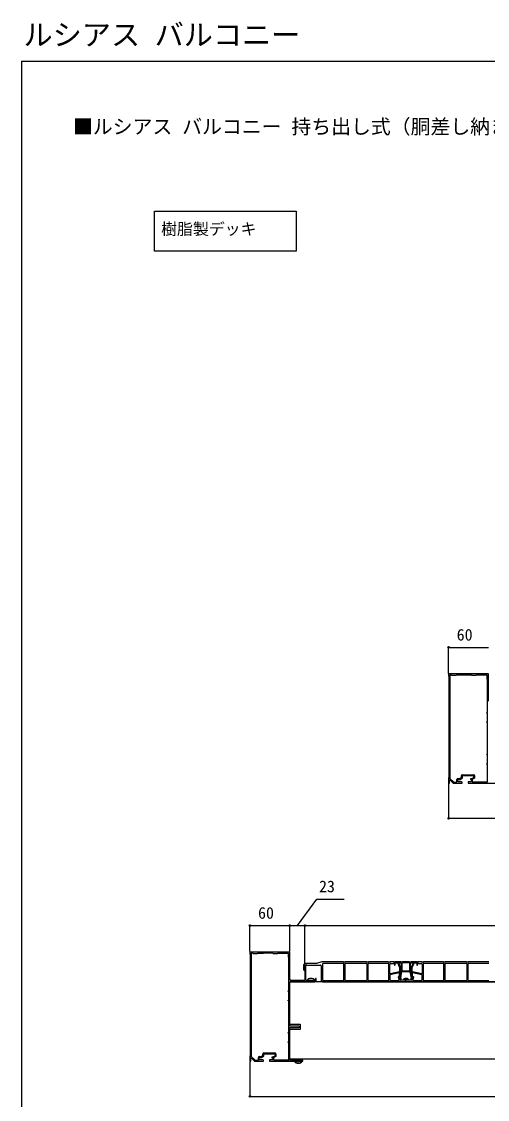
# Model space of a CAD drawing. Units: millimetres, scale not verified. Extents: x -1050 to 1050, y -1565 to 1555.
# Drawn here: x -1050 to -346, y -72 to 1555 of the extents above; entities that cross this region are included whole.
import ezdxf
from ezdxf.enums import TextEntityAlignment as Align

# ---------------------------------------------------------------- set-up
doc = ezdxf.new("R2010")
doc.units = ezdxf.units.MM
doc.header["$LTSCALE"] = 8
for name, color, linetype in [('0-1_USER1', 3, 'Continuous'), ('0-2_YKK_11', 7, 'Continuous'), ('0-3_YKK_12', 2, 'Continuous'), ('0-4_YKK_13', 4, 'Continuous'), ('0-5_YKK_D', 6, 'Continuous'), ('0-6_YKK_ZWAK', 7, 'Continuous')]:
    doc.layers.add(name, color=color, linetype=linetype)
doc.styles.add('ＭＳ ゴシック', font='')
doc.styles.get('ＭＳ ゴシック').set_extended_font_data('MS Gothic')

msp = doc.modelspace()

# ---------------------------------------------------------------- linework, layer by layer
at = {"layer": '0-1_USER1'}
msp.add_lwpolyline([(-849, 1268.808), (-635.41, 1268.808), (-635.41, 1208.808), (-849, 1208.808)], close=True, dxfattribs=at)
at = {"layer": '0-2_YKK_11'}
for p, q in [((-384.1, 418.101), (-367.4, 418.101)), ((-605, 107.301), (-605, 109.701)), ((-684.1, -1.899), (-667.4, -1.899))]:
    msp.add_line(p, q, dxfattribs=at)
for points in [[(-345, 529.301), (-345, 570.301), (-366.542, 570.301), (-366.725, 570.181), (-367.275, 570.181), (-367.458, 570.301), (-387.542, 570.301), (-387.725, 570.181), (-388.275, 570.181), (-388.458, 570.301), (-396.542, 570.301), (-396.725, 570.181), (-397.275, 570.181), (-397.458, 570.301), (-405, 570.301), (-405, 567.301), (-404.7, 567.001)], [(-404.7, 567.001), (-404.7, 413.601), (-405, 413.301), (-405, 405.301), (-403.5, 405.301), (-403.5, 410.201), (-403.132, 410.355), (-398, 405.301), (-384.5, 405.301), (-384.5, 406.301)], [(-403.1, 568.501), (-403.1, 412.429), (-397.385, 406.801), (-392.4, 406.801), (-392.4, 410.801)], [(-365.9, 416.601), (-365.9, 412.747), (-369.4, 410.747), (-369.4, 407.301), (-346.5, 407.301), (-346.5, 433.801), (-347.5, 433.801), (-347.5, 434.801), (-346.5, 434.801), (-346.5, 447.801), (-347.5, 447.801), (-347.5, 448.801), (-346.5, 448.801), (-346.5, 496.801), (-347.5, 496.801), (-347.5, 497.801), (-346.5, 497.801), (-346.5, 510.801), (-347.5, 510.801), (-347.5, 511.801), (-346.5, 511.801), (-346.5, 561.801), (-347, 562.301), (-347, 568.301), (-363.5, 568.301), (-364, 567.801), (-370, 567.801), (-370.7, 568.501), (-384.8, 568.501), (-385, 568.301), (-393.5, 568.301), (-394, 567.801), (-400, 567.801), (-400.7, 568.501), (-403.1, 568.501)], [(-385.5, 407.301), (-391.1, 407.301), (-391.1, 411.001), (-387.6, 411.001), (-384.3, 413.501), (-384.3, 416.801), (-367.2, 416.801), (-367.2, 413.501), (-370.525, 411.601), (-372.2, 411.601), (-372.2, 410.701), (-370.7, 410.701), (-370.7, 407.301), (-375.5, 407.301), (-375.5, 405.301), (-349.458, 405.301), (-349.275, 405.421), (-348.725, 405.421), (-348.542, 405.301), (-332.458, 405.301), (-332.275, 405.421), (-331.725, 405.421), (-331.542, 405.301), (-325.8, 405.301)], [(-390.9, 412.301), (-388.037, 412.301), (-385.6, 414.148), (-385.6, 416.601)], [(-645, 109.301), (-645, 150.301), (-666.542, 150.301), (-666.725, 150.181), (-667.275, 150.181), (-667.458, 150.301), (-687.542, 150.301), (-687.725, 150.181), (-688.275, 150.181), (-688.458, 150.301), (-696.542, 150.301), (-696.725, 150.181), (-697.275, 150.181), (-697.458, 150.301), (-705, 150.301), (-705, 147.301), (-704.7, 147.001)], [(-704.7, 147.001), (-704.7, -6.399), (-705, -6.699), (-705, -14.699), (-703.5, -14.699), (-703.5, -9.799), (-703.132, -9.645), (-698, -14.699), (-684.5, -14.699), (-684.5, -13.699)], [(-703.1, 148.501), (-703.1, -7.571), (-697.385, -13.199), (-692.4, -13.199), (-692.4, -9.199)], [(-665.9, -3.399), (-665.9, -7.253), (-669.4, -9.253), (-669.4, -12.699), (-646.5, -12.699), (-646.5, 13.801), (-647.5, 13.801), (-647.5, 14.801), (-646.5, 14.801), (-646.5, 27.801), (-647.5, 27.801), (-647.5, 28.801), (-646.5, 28.801), (-646.5, 76.801), (-647.5, 76.801), (-647.5, 77.801), (-646.5, 77.801), (-646.5, 90.801), (-647.5, 90.801), (-647.5, 91.801), (-646.5, 91.801), (-646.5, 141.801), (-647, 142.301), (-647, 148.301), (-663.5, 148.301), (-664, 147.801), (-670, 147.801), (-670.7, 148.501), (-684.8, 148.501), (-685, 148.301), (-693.5, 148.301), (-694, 147.801), (-700, 147.801), (-700.7, 148.501), (-703.1, 148.501)], [(-622, 128.601), (-622, 107.301), (-643, 107.301)], [(-606.2, 109.701), (-606.2, 107.301), (-612.542, 107.301), (-612.725, 107.181), (-613.275, 107.181), (-613.458, 107.301), (-620.6, 107.301), (-620.6, 128.601)], [(-631, 38.301), (-645, 38.301), (-645, 83.843), (-645.12, 84.027), (-645.12, 84.576), (-645, 84.76), (-645, 105.301), (-607, 105.301)], [(-625.8, -13.099), (-645, -13.099), (-645, 20.843), (-645.12, 21.027), (-645.12, 21.576), (-645, 21.76), (-645, 36.301), (-631, 36.301)], [(-685.5, -12.699), (-691.1, -12.699), (-691.1, -8.999), (-687.6, -8.999), (-684.3, -6.499), (-684.3, -3.199), (-667.2, -3.199), (-667.2, -6.499), (-670.525, -8.399), (-672.2, -8.399), (-672.2, -9.299), (-670.7, -9.299), (-670.7, -12.699), (-675.5, -12.699), (-675.5, -14.699), (-649.458, -14.699), (-649.275, -14.579), (-648.725, -14.579), (-648.542, -14.699), (-632.458, -14.699), (-632.275, -14.579), (-631.725, -14.579), (-631.542, -14.699), (-625.8, -14.699)], [(-690.9, -7.699), (-688.037, -7.699), (-685.6, -5.852), (-685.6, -3.399)]]:
    msp.add_lwpolyline(points, dxfattribs=at)
for centre, radius, start, end in [((-390.9, 410.801), 1.5, 90.00001, 179.99999), ((-384.1, 416.601), 1.5, 90.00001, 179.99999), ((-385.5, 406.301), 1, 0.00001, 89.99999), ((-367.4, 416.601), 1.5, 0.00001, 89.99999), ((-621.3, 128.601), 0.7, 90.00001, 179.99999), ((-621.3, 128.601), 0.7, 0.00001, 89.99999), ((-643, 109.301), 2, 180.00001, 269.99999), ((-607, 107.301), 2, 270.00001, 359.99999), ((-605.6, 109.701), 0.6, 90.00001, 179.99999), ((-605.6, 109.701), 0.6, 0.00001, 89.99999), ((-631, 37.301), 1, 0.00001, 89.99999), ((-631, 37.301), 1, 270.00001, 359.99999), ((-690.9, -9.199), 1.5, 90.00001, 179.99999), ((-684.1, -3.399), 1.5, 90.00001, 179.99999), ((-685.5, -13.699), 1, 0.00001, 89.99999), ((-667.4, -3.399), 1.5, 0.00001, 89.99999), ((-625.8, -13.899), 0.8, 0.00001, 89.99999), ((-625.8, -13.899), 0.8, 270.00001, 359.99999)]:
    msp.add_arc(centre, radius, start, end, dxfattribs=at)
at = {"layer": '0-3_YKK_12'}
for p, q in [((410, 105.301), (-645, 105.301)), ((-645, 41.301), (-645, 105.301)), ((-645, -11.699), (-645, 33.301)), ((410, -11.699), (-645, -11.699))]:
    msp.add_line(p, q, dxfattribs=at)
msp.add_lwpolyline([(-645, 41.301), (-629, 41.301), (-629, 33.301), (-645, 33.301)], dxfattribs=at)
at = {"layer": '0-4_YKK_13'}
for p, q in [((-624, 130.801), (-624, 123.801)), ((-620.52, 132.801), (-622, 132.801)), ((-621, 130.601), (-598.5, 130.601)), ((-604.576, 132.801), (-619.48, 132.801)), ((-596.573, 135.279), (-604.427, 132.824)), ((-564.073, 135.301), (-596.424, 135.301)), ((-595.3, 132.101), (-595.3, 108.101)), ((-564.1, 133.101), (-594.3, 133.101)), ((-563.57, 135.173), (-563.93, 135.28)), ((-561.573, 135.151), (-563.427, 135.151)), ((-563.1, 108.101), (-563.1, 132.101)), ((-561.9, 132.101), (-561.9, 108.101)), ((-561.07, 135.28), (-561.43, 135.173)), ((-529.073, 135.301), (-560.927, 135.301)), ((-529.1, 133.101), (-560.9, 133.101)), ((-528.57, 135.173), (-528.93, 135.28)), ((-526.573, 135.151), (-528.427, 135.151)), ((-528.1, 108.101), (-528.1, 132.101)), ((-526.9, 132.101), (-526.9, 108.101)), ((-526.07, 135.28), (-526.43, 135.173)), ((-496.323, 135.301), (-525.927, 135.301)), ((-496.5, 133.101), (-525.9, 133.101)), ((-495.82, 135.173), (-496.18, 135.28)), ((-493.823, 135.151), (-495.677, 135.151)), ((-495.5, 108.101), (-495.5, 132.101)), ((-494, 117.911), (-494, 132.101)), ((-493.32, 135.28), (-493.68, 135.173)), ((-488, 135.301), (-493.177, 135.301)), ((-493, 133.101), (-488, 133.101)), ((-487.5, 133.601), (-487.5, 134.801)), ((-487, 134.801), (-487, 130.801)), ((-477.573, 135.301), (-486.5, 135.301)), ((-486, 130.801), (-486, 133.501)), ((-485.7, 133.801), (-477.5, 133.801)), ((-481.326, 132.095), (-479.045, 127.075)), ((-480.322, 132.801), (-480.871, 132.801)), ((-477.545, 127.4), (-479.867, 132.508)), ((-477.07, 135.173), (-477.43, 135.28)), ((-475.073, 135.151), (-476.927, 135.151)), ((-476.5, 132.801), (-476.5, 120.831)), ((-475.5, 132.801), (-475.5, 122.801)), ((-474.57, 135.28), (-474.93, 135.173)), ((-464.573, 135.301), (-474.427, 135.301)), ((-464.07, 135.173), (-464.43, 135.28)), ((-462.073, 135.151), (-463.927, 135.151)), ((-463.5, 122.801), (-463.5, 132.801)), ((-462.5, 120.831), (-462.5, 132.801)), ((-461.57, 135.28), (-461.93, 135.173)), ((-461.5, 133.801), (-453.3, 133.801)), ((-459.133, 132.508), (-461.455, 127.389)), ((-452.5, 135.301), (-461.427, 135.301)), ((-459.955, 127.065), (-457.673, 132.095)), ((-458.129, 132.801), (-458.678, 132.801)), ((-453, 133.501), (-453, 130.801)), ((-452, 130.801), (-452, 134.801)), ((-451.5, 134.801), (-451.5, 133.601)), ((-445.823, 135.301), (-451, 135.301)), ((-451, 133.101), (-446, 133.101)), ((-445.32, 135.173), (-445.68, 135.28)), ((-443.323, 135.151), (-445.177, 135.151)), ((-445, 132.101), (-445, 117.911)), ((-443.5, 132.101), (-443.5, 108.101)), ((-442.82, 135.28), (-443.18, 135.173)), ((-413.073, 135.301), (-442.677, 135.301)), ((-413.1, 133.101), (-442.5, 133.101)), ((-412.57, 135.173), (-412.93, 135.28)), ((-410.573, 135.151), (-412.427, 135.151)), ((-412.1, 108.101), (-412.1, 132.101)), ((-410.9, 132.101), (-410.9, 108.101)), ((-410.07, 135.28), (-410.43, 135.173)), ((-378.073, 135.301), (-409.927, 135.301)), ((-378.1, 133.101), (-409.9, 133.101)), ((-377.57, 135.173), (-377.93, 135.28)), ((-375.573, 135.151), (-377.427, 135.151)), ((-377.1, 108.101), (-377.1, 132.101)), ((-375.9, 132.101), (-375.9, 108.101)), ((-375.07, 135.28), (-375.43, 135.173)), ((-344.073, 135.301), (-374.927, 135.301)), ((-344.5, 133.101), (-374.9, 133.101)), ((-622, 123.801), (-622, 129.601)), ((-597.5, 129.601), (-597.5, 107.301)), ((-494, 115.362), (-494, 108.101)), ((-479.598, 118.652), (-493.598, 115.852)), ((-479.402, 120.221), (-493.402, 117.421)), ((-479, 126.868), (-479, 120.711)), ((-479, 113.801), (-479, 118.162)), ((-476.506, 120.772), (-478.263, 111.985)), ((-477.5, 112.101), (-477.5, 127.193)), ((-477.421, 111.1), (-475.528, 120.56)), ((-475.234, 120.801), (-463.766, 120.801)), ((-474.5, 121.801), (-464.5, 121.801)), ((-463.472, 120.56), (-461.579, 111.1)), ((-460.737, 111.985), (-462.494, 120.772)), ((-461.5, 127.183), (-461.5, 112.101)), ((-460, 120.711), (-460, 126.858)), ((-460, 118.162), (-460, 113.801)), ((-445.598, 117.421), (-459.598, 120.221)), ((-445.402, 115.852), (-459.402, 118.652)), ((-445, 108.101), (-445, 115.362)), ((-618.9, 107.549), (-618.9, 107.301)), ((-607.1, 107.549), (-618.9, 107.549)), ((-618.9, 107.301), (-607.1, 107.301)), ((-607.1, 107.549), (-607.1, 107.301)), ((-595.5, 105.301), (-317, 105.301)), ((-594.3, 107.101), (-564.1, 107.101)), ((-560.9, 107.101), (-529.1, 107.101)), ((-525.9, 107.101), (-496.5, 107.101)), ((-493, 107.101), (-480.689, 107.101)), ((-479.716, 108.333), (-480.752, 112.686)), ((-480.266, 113.301), (-479.5, 113.301)), ((-478.091, 107.986), (-478.912, 111.432)), ((-478.62, 111.801), (-477.8, 111.801)), ((-478.586, 111.412), (-477.88, 108.963)), ((-470.02, 107.601), (-477.605, 107.601)), ((-476.92, 109.24), (-477.415, 110.958)), ((-473.5, 108.101), (-473.359, 108.904)), ((-465.5, 108.101), (-473.5, 108.101)), ((-473.5, 108.101), (-473.412, 107.601)), ((-465.588, 107.601), (-473.412, 107.601)), ((-461.395, 107.601), (-468.98, 107.601)), ((-465.5, 108.101), (-465.641, 108.904)), ((-465.5, 108.101), (-465.588, 107.601)), ((-461.585, 110.958), (-462.08, 109.24)), ((-461.2, 111.801), (-460.38, 111.801)), ((-461.12, 108.963), (-460.414, 111.412)), ((-460.088, 111.432), (-460.909, 107.986)), ((-459.5, 113.301), (-458.734, 113.301)), ((-458.248, 112.686), (-459.284, 108.333)), ((-458.311, 107.101), (-446, 107.101)), ((-442.5, 107.101), (-413.1, 107.101)), ((-409.9, 107.101), (-378.1, 107.101)), ((-374.9, 107.101), (-344.5, 107.101)), ((-626.1, -14.699), (-637.9, -14.699)), ((-637.9, -14.946), (-637.9, -14.699)), ((-637.9, -14.946), (-626.1, -14.946)), ((-634.5, -13.099), (-634.5, -11.697)), ((-634.067, -13.099), (-634.067, -11.697)), ((-629.933, -13.099), (-629.933, -11.697)), ((-629.5, -13.099), (-629.5, -11.697)), ((-626.1, -14.946), (-626.1, -14.699))]:
    msp.add_line(p, q, dxfattribs=at)
for points in [[(-464.5, 133.801), (-469.5, 133.801), (-474.5, 133.801)], [(-471.8, 110.081), (-470.645, 107.764), (-469.5, 107.156)], [(-467.2, 110.081), (-468.355, 107.764), (-469.5, 107.156)]]:
    msp.add_lwpolyline(points, dxfattribs=at)
for centre, radius, start, end in [((-622, 130.801), 2, 90, 180), ((-621, 129.601), 1, 90, 180), ((-620.52, 132.501), 0.3, 30, 90), ((-620, 132.801), 0.3, 210, 330), ((-619.48, 132.501), 0.3, 90, 150), ((-604.576, 133.301), 0.5, 270, 287.35402), ((-598.5, 129.601), 1, 0, 90), ((-596.424, 134.801), 0.5, 90, 107.35402), ((-594.3, 132.101), 1, 90, 180), ((-564.1, 132.101), 1, 0, 90), ((-564.073, 134.801), 0.5, 73.30076, 90), ((-563.427, 135.651), 0.5, 253.30076, 270), ((-560.9, 132.101), 1, 90, 180), ((-561.573, 135.651), 0.5, 270, 286.69924), ((-560.927, 134.801), 0.5, 90, 106.69924), ((-529.1, 132.101), 1, 0, 90), ((-529.073, 134.801), 0.5, 73.30076, 90), ((-528.427, 135.651), 0.5, 253.30076, 270), ((-525.9, 132.101), 1, 90, 180), ((-526.573, 135.651), 0.5, 270, 286.69924), ((-525.927, 134.801), 0.5, 90, 106.69924), ((-496.5, 132.101), 1, 360, 90), ((-496.323, 134.801), 0.5, 73.30076, 90), ((-495.677, 135.651), 0.5, 253.30076, 270), ((-493, 132.101), 1, 90, 180), ((-493.823, 135.651), 0.5, 270, 286.69924), ((-493.177, 134.801), 0.5, 90, 106.69924), ((-488, 134.801), 0.5, 0, 90), ((-488, 133.601), 0.5, 270, 0), ((-486.5, 134.801), 0.5, 90, 180), ((-486.5, 130.801), 0.5, 180, 270), ((-486.5, 130.801), 0.5, 270, 0), ((-485.7, 133.501), 0.3, 90, 180), ((-480.871, 132.301), 0.5, 90, 204.44395), ((-480.322, 132.301), 0.5, 24.44395, 90), ((-477.573, 134.801), 0.5, 73.30076, 90), ((-477.5, 132.801), 1, 0, 90), ((-476.927, 135.651), 0.5, 253.30076, 270), ((-474.5, 132.801), 1, 90, 180), ((-475.073, 135.651), 0.5, 270, 286.69924), ((-474.427, 134.801), 0.5, 90, 106.69924), ((-464.573, 134.801), 0.5, 73.30076, 90), ((-464.5, 132.801), 1, 0, 90), ((-463.927, 135.651), 0.5, 253.30076, 270), ((-461.5, 132.801), 1, 90, 180), ((-462.073, 135.651), 0.5, 270, 286.69924), ((-461.427, 134.801), 0.5, 90, 106.69924), ((-458.678, 132.301), 0.5, 90, 155.5983), ((-458.129, 132.301), 0.5, 335.5983, 90), ((-453.3, 133.501), 0.3, 0, 90), ((-452.5, 130.801), 0.5, 180, 270), ((-452.5, 134.801), 0.5, 0, 90), ((-452.5, 130.801), 0.5, 270, 0), ((-451, 134.801), 0.5, 90, 180), ((-451, 133.601), 0.5, 180, 270), ((-446, 132.101), 1, 0, 90), ((-445.823, 134.801), 0.5, 73.30076, 90), ((-445.177, 135.651), 0.5, 253.30076, 270), ((-442.5, 132.101), 1, 90, 180), ((-443.323, 135.651), 0.5, 270, 286.69924), ((-442.677, 134.801), 0.5, 90, 106.69924), ((-413.1, 132.101), 1, 0, 90), ((-413.073, 134.801), 0.5, 73.30076, 90), ((-412.427, 135.651), 0.5, 253.30076, 270), ((-409.9, 132.101), 1, 90, 180), ((-410.573, 135.651), 0.5, 270, 286.69924), ((-409.927, 134.801), 0.5, 90, 106.69924), ((-378.1, 132.101), 1, 0, 90), ((-378.073, 134.801), 0.5, 73.30076, 90), ((-377.427, 135.651), 0.5, 253.30076, 270), ((-374.9, 132.101), 1, 90, 180), ((-375.573, 135.651), 0.5, 270, 286.69924), ((-374.927, 134.801), 0.5, 90, 106.69924), ((-623, 123.801), 1, 180, 0), ((-493.5, 117.911), 0.5, 180, 281.30993), ((-493.5, 115.362), 0.5, 101.30993, 180), ((-479.5, 118.162), 0.5, 0, 101.30993), ((-479.5, 120.711), 0.5, 281.30993, 0), ((-479.5, 126.868), 0.5, 0, 24.44395), ((-478, 127.193), 0.5, 0, 24.44395), ((-476.8, 120.831), 0.3, 348.69007, 0), ((-475.234, 120.501), 0.3, 90, 168.69007), ((-474.5, 122.801), 1, 180, 270), ((-464.5, 122.801), 1, 270, 0), ((-463.766, 120.501), 0.3, 11.30993, 90), ((-462.2, 120.831), 0.3, 180, 191.30993), ((-461, 127.183), 0.5, 155.5983, 180), ((-459.5, 126.858), 0.5, 155.5983, 180), ((-459.5, 120.711), 0.5, 180, 258.69007), ((-459.5, 118.162), 0.5, 78.69007, 180), ((-445.5, 117.911), 0.5, 258.69007, 0), ((-445.5, 115.362), 0.5, 0, 78.69007), ((-613, 102.601), 7.7, 39.98312, 140.01688), ((-595.5, 107.301), 2, 180, 270), ((-594.3, 108.101), 1, 180, 270), ((-564.1, 108.101), 1, 270, 0), ((-560.9, 108.101), 1, 180, 270), ((-529.1, 108.101), 1, 270, 0), ((-525.9, 108.101), 1, 180, 270), ((-496.5, 108.101), 1, 270, 360), ((-493, 108.101), 1, 180, 270), ((-480.266, 112.801), 0.5, 90, 193.3925), ((-480.689, 108.101), 1, 270, 13.3925), ((-479.5, 113.801), 0.5, 270, 0), ((-478.62, 111.501), 0.3, 90, 193.3925), ((-478.3, 111.502), 0.3, 114.827, 197.33887), ((-478.558, 112.043), 0.3, 296.01796, 348.69007), ((-477.605, 108.101), 0.5, 193.3925, 270), ((-477.4, 109.101), 0.5, 196.079, 16.079), ((-477.8, 112.101), 0.3, 270, 0), ((-477.126, 111.041), 0.3, 168.69007, 196.079), ((-472.472, 108.748), 0.9, 122.05588, 170), ((-469.5, 104.001), 6.5, 57.94412, 122.05588), ((-470.02, 107.301), 0.3, 30, 90), ((-469.5, 107.601), 0.3, 210, 330), ((-468.98, 107.301), 0.3, 90, 150), ((-466.528, 108.748), 0.9, 10, 57.94412), ((-461.6, 109.101), 0.5, 163.921, 343.921), ((-461.874, 111.041), 0.3, 343.921, 11.30993), ((-461.2, 112.101), 0.3, 180, 270), ((-461.395, 108.101), 0.5, 270, 346.6075), ((-460.442, 112.043), 0.3, 191.30993, 243.98204), ((-460.7, 111.502), 0.3, 342.66113, 65.173), ((-460.38, 111.501), 0.3, 346.6075, 90), ((-459.5, 113.801), 0.5, 180, 270), ((-458.311, 108.101), 1, 166.6075, 270), ((-458.734, 112.801), 0.5, 346.6075, 90), ((-446, 108.101), 1, 270, 0), ((-442.5, 108.101), 1, 180, 270), ((-413.1, 108.101), 1, 270, 0), ((-409.9, 108.101), 1, 180, 270), ((-378.1, 108.101), 1, 270, 0), ((-374.9, 108.101), 1, 180, 270), ((-632, -9.999), 7.7, 219.98312, 320.01688)]:
    msp.add_arc(centre, radius, start, end, dxfattribs=at)
at = {"layer": '0-5_YKK_D'}
for p, q in [((-405, 571.001), (-405, 611.301)), ((-405, 610.301), (-345, 610.301)), ((-405, 404.601), (-405, 351.301)), ((-405, 352.301), (450, 352.301)), ((-705, 151.001), (-705, 191.301)), ((-705, 190.301), (-645, 190.301)), ((-645, 151.001), (-645, 191.301)), ((-645, 151.001), (-645, 191.301)), ((-645, 190.301), (-622, 190.301)), ((-622, 130.3), (-622, 191.301)), ((-622, 130.3), (-622, 191.301)), ((-622, 190.301), (408, 190.301)), ((-705, -15.399), (-705, -68.699)), ((-705, -67.699), (450, -67.699))]:
    msp.add_line(p, q, dxfattribs=at)
msp.add_lwpolyline([(-633.5, 190.301), (-603.933, 230.301), (-562.569, 230.301)], dxfattribs=at)
for centre in [(-405, 610.301), (-405, 352.301), (-705, 190.301), (-645, 190.301), (-645, 190.301), (-622, 190.301), (-622, 190.301), (-705, -67.699)]:
    msp.add_circle(centre, 1.275, dxfattribs=at)
at = {"layer": '0-6_YKK_ZWAK'}
for q in [(-1050, -1564.7), (1050, 1495.3)]:
    msp.add_line((-1050, 1495.3), q, dxfattribs=at)

# ---------------------------------------------------------------- texts
at = {"layer": '0-1_USER1', "style": 'ＭＳ ゴシック'}
for s, height, p in [('ルシアス バルコニー', 32.26, (-1047, 1509.55)), ('■ルシアス バルコニー 持ち出し式（胴差し納まり） 床納まり図', 21.99, (-972.307, 1379.05)), ('樹脂製デッキ', 17.6, (-839.227, 1227.982))]:
    msp.add_text(s, height=height, dxfattribs=at).set_placement(p, align=Align.BOTTOM_LEFT)
at = {"layer": '0-5_YKK_D', "style": 'ＭＳ ゴシック'}
for s, p in [('60', (-392.795, 615.301)), ('23', (-600.705, 235.301)), ('60', (-692.795, 195.301))]:
    msp.add_text(s, height=17.6, dxfattribs=at).set_placement(p, align=Align.BOTTOM_LEFT)

doc.saveas('drawing.dxf')
